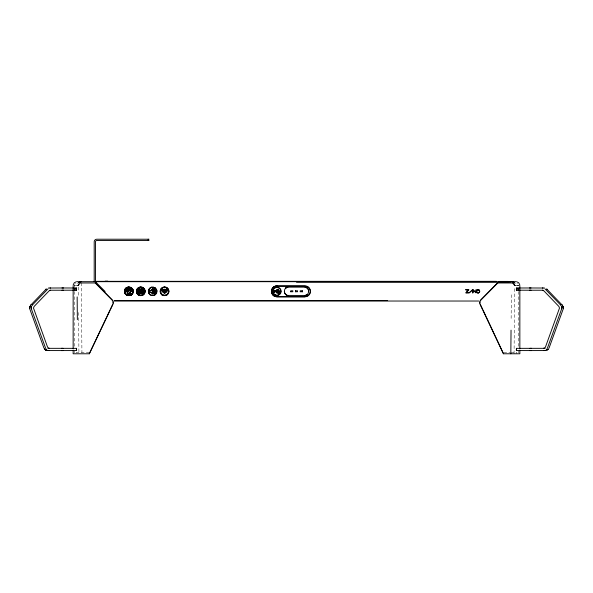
<?xml version="1.0" encoding="UTF-8"?>
<svg xmlns="http://www.w3.org/2000/svg" width="593" height="593" viewBox="0 0 593 593"><rect width="100%" height="100%" fill="white"/><g stroke="black" fill="none" stroke-linecap="round" stroke-linejoin="round"><path stroke-width="0.44" stroke-dasharray="2.96 2.22" d="M511.136 318.374L511.344 294.773M514.064 353.776L514.642 287.079M74.629 284.558L74.429 287.249M75.57 283.402L76.015 283.165M73.828 285.544L77.223 285.544M89.276 352.494L76.178 352.494L76.178 353.776M503.724 352.494L510.15 352.494M510.907 352.494L516.822 352.494L516.822 353.776M516.985 283.165L517.43 283.402M81.33 282.965L81.93 352.494M78.358 287.079L78.432 296.915M78.572 312.526L78.936 353.776M518.571 291.511L518.571 347.35M518.571 351.019L518.571 352.857M74.429 291.511L74.429 347.35M74.429 351.019L74.429 352.857"/><path stroke-width="0.89" d="M77.112 285.544L78.58 285.478M129.963 293.283L129.837 294.84L127.866 294.825C128.155 293.068 125.723 290.577 128.318 289.606C130.312 288.976 131.416 291.667 130.082 293.016M514.42 285.418L515.932 285.544M480.389 300.807A4.018 3.936 -60.2 0 1 481.116 299.806L497.786 282.965L497.512 281.682L515.999 281.682M510.832 353.776L511.04 330.175M139.222 291.437L139.222 291.385A3.521 3.506 1.8 0 0 139.214 291.104M143.046 293.602L140.934 293.52L141.06 288.999L143.076 289.132L143.121 293.387M29.739 308.686L29.991 306.262L29.68 308.375M31.34 308.686L31.585 306.262M140.608 289.34L141.104 288.68L143.328 288.961L143.083 293.95L140.674 293.661L140.993 288.717M29.709 308.367L29.657 307.834M127.591 292.29C125.901 289.214 131.831 289.221 130.119 292.29M148.339 290.889L148.658 293.024M164.817 293.038L164.654 292.772M142.216 293.268L141.801 293.224L142.216 293.157M563.32 308.367L563.009 306.262L563.291 308.367M74.851 288.613L74.918 288.005L75.029 288.613M75.029 289.592L74.963 290.199L74.851 289.592M517.971 288.613L518.037 288.005L518.149 288.613M518.149 289.592L518.082 290.199L517.971 289.592M128.162 291.259L128.036 290.792L128.851 290.362L128.162 291.296L128.555 290.711M143.417 293.335L143.083 293.935M561.682 308.686L561.415 306.262M563.261 308.686L563.039 306.307M29.65 307.937L29.969 306.314M130.119 292.275C129.304 296.166 125.427 290.837 128.555 289.851C132.506 289.614 128.681 296.633 127.591 292.282M129.845 293.854C133.662 288.361 124.063 288.346 127.866 293.854M139.192 291.8L138.236 293.15L138.866 291.949A3.017 3.002 -0.2 0 0 138.925 291.326A3.017 3.002 0.6 0 0 138.866 290.711L138.421 289.866M148.339 290.904L148.836 289.273L150.229 287.746M76.564 288.005L76.519 290.199L76.564 288.005L61.976 287.976M76.564 348.358L76.564 350.559L76.564 348.358L61.405 348.336M531.024 287.976L516.436 288.005L516.362 289.102L516.436 290.199L531.024 290.229M516.481 290.199L516.481 288.005M531.595 348.336L516.436 348.358L516.362 349.462L516.436 350.559L531.595 350.582M516.481 350.559L516.481 348.358M155.21 292.386L155.292 291.875A5.263 5.248 0 0 0 155.292 290.785M139.147 292.045L139.192 291.845A3.439 3.432 -0.9 0 0 139.185 290.778L138.236 289.503L138.48 289.925M155.21 292.379L155.084 292.838M154.084 293.676L154.973 292.023A4.759 4.744 0 0 0 154.973 290.637L154.936 290.422M561.638 308.901L547.406 348.173M563.239 308.901L549.007 348.173M31.325 307.107L31.585 306.314M73.221 284.788L74.281 282.809L76.252 281.757M277.783 289.332C279.703 289.569 277.969 289.05 276.864 289.569L276.056 291.185L275.478 291.193A0.941 0.934 0 0 0 274.048 290.511A0.941 0.934 0 0 0 274.033 292.082A0.941 0.934 0 0 0 275.478 291.445L276.056 291.459M164.046 292.742C163.594 294.254 166.099 293.224 164.713 292.468M156.656 293.024L156.975 290.889M155.084 292.831L154.817 293.402M78.736 284.677L79.588 283.521A2.676 2.528 2.9 0 1 79.959 283.261A2.394 2.179 -5.5 0 1 80.752 282.965A2.239 1.949 -7.8 0 1 81.159 282.972L95.495 282.965L95.488 241.796A1.29 1.29 0 0 1 96.77 240.506L149.043 240.506M153.12 292.015L153.276 291.778A1.253 1.253 0.1 0 0 153.231 290.8L153.076 290.34L153.624 291.037A1.779 1.772 0.1 0 1 153.602 291.719L153.224 292.297M126.598 290.236L125.709 290.185L126.598 290.244M130.275 288.294L129.682 288.954L130.275 288.309M137.984 290.844A1.268 1.26 -2.6 0 1 137.984 291.838L137.954 291.904A1.268 1.26 5.8 0 0 137.984 290.837L137.85 290.34L138.295 290.785A1.386 1.386 1.4 0 1 138.362 291.03A1.816 1.809 -1.8 0 1 138.362 291.637A1.386 1.386 3.4 0 1 138.295 291.897L138.043 292.238M106.844 316.729L89.321 353.762L112.907 304.379A4.018 3.936 60.2 0 0 112.107 299.799L95.443 282.965M107.207 315.958L109.764 310.554M110.128 309.783L112.685 304.387M156.47 293.409L156.656 293.016M153.231 291.867L153.276 292.253M154.128 292.749L154.439 291.875A3.439 3.425 0 0 0 154.439 290.792L154.41 290.614M156.47 293.394C155.04 296.389 150.288 296.367 148.836 293.394M139.451 293.542L140.037 291.875A5.255 5.241 -0.3 0 0 140.037 290.792L139.081 288.791A0.845 0.838 0 0 0 138.658 288.68L139.711 290.637A4.759 4.744 1.3 0 1 139.711 292.023L138.658 293.987A0.845 0.838 0 0 0 139.081 293.883L139.273 293.743A1.512 1.505 -1.5 0 0 139.451 293.557L139.081 293.876A0.845 0.838 0 0 1 138.658 293.995M164.498 292.742L164.721 293.216M278.354 289.895L278.073 289.466L278.221 289.97M30.517 305.336L46.321 288.91L45.92 289.31M30.547 305.336L30.895 304.928M32.111 305.336L32.496 304.928M77.957 283.291L78.862 282.438M546.968 348.884L546.212 349.64M546.086 350.478L548.569 348.884M162.712 291.689A2.661 2.654 -0.1 0 1 164.55 290.955A2.661 2.654 4.2 0 1 166.433 291.734L166.233 291.941A2.365 2.357 -1.9 0 0 162.875 291.934L162.764 291.63A2.661 2.654 -0.4 0 1 166.433 291.726M32.467 304.921L47.944 288.924M153.972 292.935L153.498 292.853L154.173 291.652A3.239 3.232 -0.1 0 0 154.165 291L154.01 290.333M163.26 292.327L163.32 292.245A1.823 1.816 -1.9 0 1 165.84 292.312L165.662 292.497A1.527 1.527 -0.7 0 0 163.468 292.519L163.46 292.527A1.527 1.52 -4.4 0 1 165.573 292.482L165.692 292.468M497.557 282.965L480.893 299.799A4.018 3.936 -60.2 0 0 480.093 304.379L503.464 353.776L519.853 353.776L519.853 350.092M142.794 291.178L141.697 292.29L142.075 291.482L141.23 291.489L142.327 290.392L141.957 291.193L142.794 291.193L141.957 291.178M131.127 288.865L130.534 289.466L131.335 289.08M166.425 291.734L166.255 291.912A2.357 2.35 -1 0 0 164.906 291.282A2.402 2.387 -1.3 0 0 164.202 291.282A2.365 2.35 -7.6 0 0 162.882 291.949L162.697 291.771M165.84 292.319L165.832 292.319A1.823 1.816 -0.9 0 0 163.32 292.26M290.696 291.771L292.816 291.734L292.816 290.77L290.733 290.77L290.733 291.734M295.44 290.807L295.477 291.734L297.56 291.734L297.56 290.77L295.44 290.807L295.44 291.771M302.304 290.77L302.26 291.771L302.304 290.77L300.221 290.77L300.184 291.771L302.304 291.734M287.961 295.477L287.961 295.44A3.217 3.21 0.1 0 1 285.552 294.358A4.67 4.655 0 0 1 285.559 288.183A3.217 3.21 -0.1 0 1 287.961 287.108L287.961 287.108A3.217 3.21 -0.1 0 0 285.559 288.22L287.961 287.145L305.032 287.145L307.441 288.22A4.67 4.655 0 0 1 307.433 294.41L305.032 295.477L287.286 295.41L285.559 294.402A4.67 4.655 0.4 0 1 284.381 291.311M154.588 293.676L154.402 293.846A0.867 0.867 0 0 1 153.913 293.995L154.084 293.668M547.591 349.788L548.102 349.373L547.028 350.129M137.843 292.015L137.88 292.312M150.229 287.753L151.778 287.094M79.21 282.216L81.063 281.682A3.84 3.84 0 0 0 79.603 281.979L81.182 281.682M277.739 290.036C279.637 289.918 278.073 290.414 277.042 289.858L276.375 291.193L279.236 291.193L279.236 290.666L280.504 291.304L279.236 291.949L279.236 291.445M127.443 288.309L128.036 288.969L127.443 288.294M131.12 290.244L132.009 290.199L131.12 290.236M543.951 348.291L543.529 348.336L544.73 347.958L545.493 346.957L559.495 308.078L558.917 306.485L543.892 290.866L542.395 290.229M151.778 287.101L155.084 287.753M50.605 290.229L49.108 290.866L34.083 306.485L33.497 308.078L47.507 346.957L48.27 347.958L49.471 348.336M48.411 288.028L63.57 287.976M50.012 288.028L50.62 287.99M543.529 350.582L544.011 350.559M545.612 350.559L529.994 350.582M89.424 353.776L73.147 353.776L73.147 350.092M61.976 290.229L76.564 290.199M61.405 350.582L76.564 350.559M149.043 239.224L96.77 239.224A2.572 2.572 0 0 0 94.198 241.796L94.198 281.682M105.206 281.186L107.763 281.186M496.452 281.334L96.029 281.334L96.029 283.069L96.674 283.069M499.469 281.408L508.149 281.408M498.602 281.519L508.794 281.519M509.276 281.519L510.136 281.519M77.001 281.682L95.488 281.682M96.229 281.682L496.771 281.682M296.5 282.201L496.771 282.201M497.505 282.965L511.841 282.972A2.239 1.949 7.8 0 1 512.241 283.009M516.918 285.544L518.875 285.544M276.901 286.174L305.017 286.182A5.181 5.167 0 0 1 310.191 291.348A5.181 5.167 0 0 1 305.01 296.507L276.901 296.5A5.181 5.167 0.3 0 1 271.72 291.348A5.181 5.167 0 0 1 276.901 286.174A5.181 5.167 0.3 0 0 271.72 291.348A5.181 5.167 0 0 0 276.901 296.5M529.43 287.976L544.589 288.028M465.779 289.866L468.574 289.866L465.779 292.927L468.841 292.757L466.135 292.757L468.93 289.71L465.779 289.71L468.574 289.873M49.931 290.229L63.57 290.229M529.43 290.229L543.069 290.229M125.501 291.482L126.339 291.489M131.372 291.474L132.209 291.489M276.375 291.459L279.236 291.459M305.017 296.782L276.901 296.782A5.47 5.448 -0.4 0 1 271.438 291.348A5.47 5.448 0 0 1 276.901 285.885L305.017 285.893A5.47 5.448 0 0 1 310.48 291.348A5.47 5.448 0 0 1 305.01 296.796L276.901 296.796A5.47 5.448 0 0 1 271.438 291.333A5.47 5.448 -0.4 0 1 276.901 285.893M114.204 300.584L387.629 300.584M114.241 301.029L478.759 301.029M47.87 348.336L63.006 348.336M529.994 348.336L545.13 348.336M63.006 350.582L47.388 350.559M511.818 281.682L513.79 282.216M503.464 353.776L486.156 316.729M48.989 350.559L49.471 350.582M542.38 287.99L542.988 288.028M153.098 287.034L153.528 287.101M46.914 350.478L44.512 348.981L46.573 350.381L44.898 349.373L45.972 350.129M516.748 281.757L518.719 282.809L519.779 284.788M154.936 290.437L153.913 288.672M143.032 288.717L143.417 289.325M154.41 290.622L153.55 289.51L154.01 290.348M138.881 289.021L139.177 289.273A1.571 1.564 2.1 0 1 139.318 289.458A2.387 2.379 -1.1 0 1 139.503 289.851A4.144 4.136 1.4 0 1 139.748 291.222A3.677 3.662 -3.4 0 1 139.236 293.446M140.897 293.92L140.608 293.335M45.587 349.929L44.431 348.884M155.084 287.746L156.47 289.28L156.975 290.904M514.138 282.438L515.043 283.291M46.817 349.64L46.032 348.884M139.273 288.947L139.207 288.887A1.045 1.045 0 0 0 139.014 288.769M547.08 289.31L546.65 288.924L562.483 305.336M545.056 288.924L560.533 304.921M161.585 290.659L161.555 290.481A4.344 4.329 3.2 0 1 167.619 290.555L167.441 290.733A4.04 4.032 -0.5 0 0 161.689 290.748L161.681 290.755A4.04 4.025 -3.7 0 1 167.345 290.689L167.589 290.585A4.336 4.321 -0.4 0 0 161.637 290.392L161.659 290.718M96.118 282.476L105.124 291.504M95.214 282.965L111.884 299.806A4.018 3.936 60.2 0 1 112.611 300.807M513.642 283.721L514.264 284.677M513.775 283.869L513.449 283.55A2.676 2.528 -2.9 0 0 513.041 283.261A2.394 2.179 5.6 0 0 512.248 282.965M562.105 304.928L562.446 305.336M560.504 304.928L560.889 305.336M276.375 291.445L277.042 292.794L279.525 292.393L279.525 293.476L276.872 293.075L276.056 291.445M148.836 293.409L148.509 292.616M480.315 304.387L482.872 309.783M483.236 310.554L485.793 315.958M45.594 348.173L31.362 308.901M43.993 348.173L29.761 308.901M561.438 306.314L561.69 308.367L561.415 306.314L561.704 307.3M155.151 290.066L154.402 288.828A0.845 0.838 0 0 0 153.913 288.672M155.151 290.051L155.292 290.8M77.157 296.915L77.357 319.657M519.853 285.544L519.853 348.662M510.462 282.001L509.595 282.001M508.794 282.001L498.602 282.001M305.032 295.44L305.032 295.477A3.217 3.21 -0.1 0 0 307.441 294.365M148.235 239.224L148.235 240.187M73.147 285.544L73.147 348.662M78.632 285.166A2.046 1.675 -82.9 0 1 78.713 284.803M78.676 284.855A2.164 1.861 -84.2 0 1 78.787 284.558M113.004 301.978A4.018 3.936 60.2 0 1 113.033 303.208M514.213 284.699A2.098 1.712 82.9 0 1 514.339 285.174A2.031 1.653 82.9 0 0 514.324 284.922A2.172 1.846 83.7 0 0 514.198 284.573M479.967 303.208A4.018 3.936 -60.2 0 1 479.996 301.978M127.05 291.519A1.816 1.816 0 0 1 128.859 289.517A1.816 1.816 0 0 1 130.668 291.519M127.332 291.326A1.527 1.527 0 0 1 128.859 289.807A1.527 1.527 0 0 1 130.386 291.326M127.866 291.341A0.993 0.986 0 0 1 128.859 290.355M138.295 291.889A1.386 1.386 1.6 0 0 138.362 291.63A1.816 1.809 1.6 0 0 138.362 291.03A1.386 1.386 -1.8 0 0 138.295 290.785M138.243 293.187A0.793 0.793 0 0 0 138.814 292.794A1.861 1.861 0.8 0 0 139.103 292.216M138.554 290.266A2.253 2.246 7.5 0 1 138.473 292.749M138.362 289.406A1.475 1.468 -2 0 1 139.051 290.666M139.563 293.409A3.069 3.054 -0.5 0 0 139.941 292.386A4.907 4.892 -13.3 0 0 140.059 291.341M140.059 291.133A4.996 4.981 14.9 0 0 139.992 290.481A3.143 3.135 -15.7 0 0 139.422 289.043M307.441 288.183A3.217 3.21 0 0 0 305.032 287.108L305.032 287.145A3.217 3.21 0 0 1 307.441 288.22A4.67 4.655 -0.5 0 1 308.619 291.311M472.947 289.71L472.94 292.927L473.095 290.066L476.097 292.927L476.097 289.703L475.942 292.564L472.947 289.71M273.899 291.252C274.085 293.061 276.368 290.785 274.418 290.666C273.254 293.52 276.523 289.792 273.907 291.185M124.537 290.904C123.715 296.433 132.854 297.36 133.173 291.786C133.996 286.256 124.856 285.329 124.537 290.904M124.826 290.933C124.063 296.085 132.587 296.952 132.884 291.756C133.647 286.597 125.123 285.737 124.826 290.933M124.604 290.474C123.255 295.892 132.209 297.708 133.106 292.216C134.455 286.797 125.501 284.981 124.604 290.474M124.886 290.533C123.633 295.588 131.98 297.278 132.825 292.156C134.077 287.101 125.723 285.411 124.886 290.533M126.598 288.865L126.984 289.673L126.598 288.865M152.801 288.465L150.918 290.355L149.154 290.34L149.154 292.327L150.911 292.319L152.801 294.21L152.801 288.465M152.505 289.176L151.037 290.652L149.451 290.637L149.451 292.03L151.037 292.015L152.505 293.498L152.505 289.176M472.399 290.059L469.107 292.927L472.547 289.71L472.547 292.927L472.399 290.059M129.007 287.99L128.711 288.835L129.007 287.99M279.236 292.668L278.717 293.194L279.236 292.668M129.548 293.987L128.155 293.995L128.155 294.543L129.548 294.528L129.548 293.987M512.211 281.69L511.937 281.682A3.84 3.84 0 0 1 513.397 281.979L512.211 281.69M166.803 291.393L166.744 291.341A3.165 3.158 6.8 0 0 162.326 291.393L162.126 291.178A3.462 3.454 0.6 0 1 167.011 291.17A3.469 3.454 -2.2 0 0 162.119 291.185L162.326 291.393A3.165 3.158 -1.1 0 1 166.803 291.385M274.87 294.936A4.181 4.166 -0.3 0 0 281.141 291.326A4.181 4.166 -0.3 0 0 274.87 287.716A4.181 4.166 -0.3 0 0 274.87 294.936M275.011 294.691A3.892 3.884 -0.1 0 0 280.852 291.326A3.892 3.884 -0.1 0 0 275.011 287.968A3.892 3.884 -0.1 0 0 275.011 294.691M477.291 292.683A1.594 1.594 -0.2 0 0 479.685 291.311A1.594 1.594 -0.2 0 0 477.291 289.933A1.594 1.594 -0.7 0 0 477.291 292.697A1.594 1.594 -0.7 0 0 479.685 291.319A1.594 1.594 -0.7 0 0 477.291 289.94A1.594 1.594 -0.2 0 0 477.291 292.683M477.239 292.475A1.445 1.445 0.1 0 0 479.529 291.459A1.445 1.445 0.1 0 0 477.506 289.992A1.445 1.445 0.1 0 0 477.239 292.475A1.445 1.445 0.7 0 0 479.537 291.4A1.445 1.445 0.7 0 0 477.432 290.036A1.445 1.445 0.7 0 0 477.306 292.534M162.008 294.84A4.344 4.329 0.1 0 0 168.872 291.771A4.344 4.329 0.1 0 0 162.778 287.383A4.344 4.329 0.1 0 0 162.008 294.84M162.185 294.595A4.047 4.032 0 0 0 168.575 291.741A4.047 4.032 0 0 0 162.897 287.649A4.047 4.032 0 0 0 162.185 294.595M162.193 294.973A4.344 4.329 0.3 0 0 168.886 291.563A4.344 4.329 0.3 0 0 162.578 287.486A4.344 4.329 0.3 0 0 162.193 294.973M162.534 294.832A4.047 4.032 -1 0 0 168.597 291.341A4.047 4.032 -1 0 0 162.534 287.85A4.047 4.032 -1 0 0 162.534 294.832M126.309 294.84A4.344 4.329 0 0 0 133.173 291.771A4.344 4.329 0 0 0 127.08 287.383A4.344 4.329 0 0 0 126.309 294.84M126.479 294.602A4.047 4.032 0 0 0 132.884 291.741A4.047 4.032 0 0 0 127.198 287.649A4.047 4.032 0 0 0 126.479 294.602M143.291 287.82A4.344 4.329 0 0 0 136.501 290.459A4.366 4.351 0.2 0 0 136.434 291.771A4.344 4.329 0 0 0 142.928 295.077A4.344 4.329 0 0 0 143.291 287.82M138.384 294.595A4.047 4.032 0 0 0 144.781 291.741A4.047 4.032 0 0 0 139.103 287.649A4.047 4.032 0 0 0 138.384 294.595M138.391 294.973A4.344 4.329 0.3 0 0 145.092 291.563A4.344 4.329 0.3 0 0 138.777 287.486A4.344 4.329 0.3 0 0 138.391 294.973M138.732 294.84A4.047 4.032 -0.9 0 0 144.796 291.341A4.047 4.032 -0.9 0 0 138.732 287.85A4.047 4.032 -0.9 0 0 138.732 294.84M150.637 294.832A4.047 4.032 0 0 0 156.7 291.341A4.047 4.032 0 0 0 150.637 287.85A4.047 4.032 0 0 0 150.637 294.832"/></g></svg>
